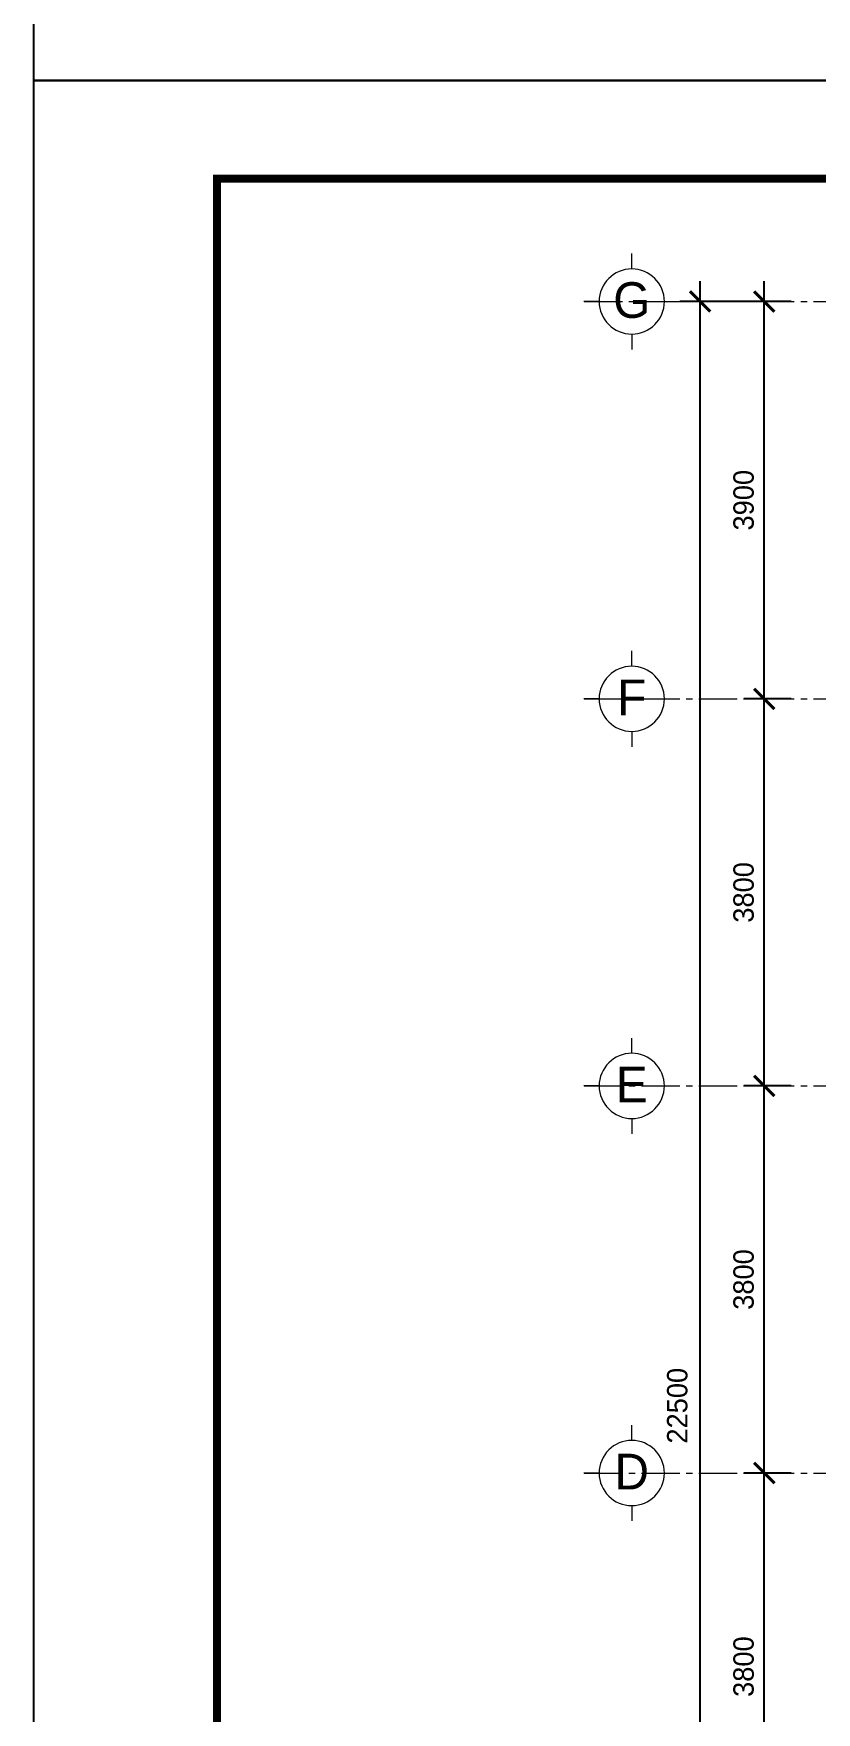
# Model space of a CAD drawing. Header units: inches. Extents: x 566748 to 757280, y 592180 to 740680.
# Drawn here: x 566748 to 574432, y 605861 to 622342 of the extents above; entities that cross this region are included whole.
import ezdxf
from ezdxf.enums import TextEntityAlignment as Align

# ---------------------------------------------------------------- set-up
doc = ezdxf.new("R2010")
doc.units = ezdxf.units.IN
doc.header["$MEASUREMENT"] = 0
doc.linetypes.add('ACAD_ISO10W100', pattern=[18, 12, -3, 0, -3])
doc.linetypes.add('CENTER2', pattern=[1.125, 0.75, -0.125, 0.125, -0.125])
doc.layers.add('LAYER7', color=7, linetype='Continuous')
doc.layers.add('TEXT', color=4, linetype='Continuous')
for name, color, linetype, lineweight in [('NET GHI CHU', 7, 'Continuous', 13), ('NET KICH THUOC', 9, 'Continuous', 13), ('NET TRUC', 8, 'ACAD_ISO10W100', 9)]:
    doc.layers.add(name, color=color, linetype=linetype, lineweight=lineweight)
doc.styles.add('chu dan', font='Fonts5.ttf', dxfattribs={"height": 350})
doc.styles.add('DIM', font='Fonts5.ttf')
doc.dimstyles.new('M 1-100', dxfattribs={"dimtxt": 200, "dimasz": 200, "dimexe": 200, "dimexo": 200, "dimgap": 100, "dimtad": 1, "dimtoh": 1, "dimdec": 0, "dimzin": 0, "dimdsep": 46, "dimtxsty": 'DIM', "dimblk": 'ARCHTICK', "dimcen": 200, "dimdle": 200, "dimadec": 0, "dimazin": 0, "dimtfac": 1, "dimtdec": 0, "dimtix": 1, "dimtofl": 0, "dimtmove": 2, "dimatfit": 3, "dimfxl": 1, "dimtolj": 1, "dimtzin": 0, "dimarcsym": 0})

# ---------------------------------------------------------------- blocks, each defined once
blk = doc.blocks.new('_ArchTick')
at = {"color": 0, "linetype": 'ByBlock', "const_width": 0.15}
blk.add_lwpolyline([(-0.5, -0.5), (0.5, 0.5)], dxfattribs=at)
blk = doc.blocks.new('*D490')
at = {"layer": 'Defpoints', "color": 0}
for p in [(573920, 608211), (574383, 608211), (574383, 604411)]:
    blk.add_point(p, dxfattribs=at)
at = {"layer": 'NET KICH THUOC', "color": 0, "lineweight": -2}
for p, q in [((573920, 604211), (573920, 608411)), ((574183, 608211), (573720, 608211)), ((574183, 604411), (573720, 604411))]:
    blk.add_line(p, q, dxfattribs=at)
at = {"layer": 'NET KICH THUOC', "color": 0, "lineweight": -2, "xscale": 200, "yscale": 200, "zscale": 200}
for p, rotation in [((573920, 608211), 90), ((573920, 604411), 270)]:
    blk.add_blockref('_ArchTick', p, dxfattribs=dict(at, rotation=rotation))
at = {"layer": 'NET KICH THUOC', "color": 0, "insert": (573718, 606311), "char_height": 200, "attachment_point": 5, "rotation": 90, "style": 'DIM'}
blk.add_mtext('\\A1;3800', dxfattribs=at)
blk = doc.blocks.new('*D491')
at = {"layer": 'Defpoints', "color": 0}
for p in [(573920, 612011), (574383, 612011), (574383, 608211)]:
    blk.add_point(p, dxfattribs=at)
at = {"layer": 'NET KICH THUOC', "color": 0, "lineweight": -2}
for p, q in [((573920, 608011), (573920, 612211)), ((574183, 612011), (573720, 612011)), ((574183, 608211), (573720, 608211))]:
    blk.add_line(p, q, dxfattribs=at)
at = {"layer": 'NET KICH THUOC', "color": 0, "lineweight": -2, "xscale": 200, "yscale": 200, "zscale": 200}
for p, rotation in [((573920, 612011), 90), ((573920, 608211), 270)]:
    blk.add_blockref('_ArchTick', p, dxfattribs=dict(at, rotation=rotation))
at = {"layer": 'NET KICH THUOC', "color": 0, "insert": (573718, 610111), "char_height": 200, "attachment_point": 5, "rotation": 90, "style": 'DIM'}
blk.add_mtext('\\A1;3800', dxfattribs=at)
blk = doc.blocks.new('*D492')
at = {"layer": 'Defpoints', "color": 0}
for p in [(573920, 615811), (574383, 615811), (574383, 612011)]:
    blk.add_point(p, dxfattribs=at)
at = {"layer": 'NET KICH THUOC', "color": 0, "lineweight": -2}
for p, q in [((573920, 611811), (573920, 616011)), ((574183, 615811), (573720, 615811)), ((574183, 612011), (573720, 612011))]:
    blk.add_line(p, q, dxfattribs=at)
at = {"layer": 'NET KICH THUOC', "color": 0, "lineweight": -2, "xscale": 200, "yscale": 200, "zscale": 200}
for p, rotation in [((573920, 615811), 90), ((573920, 612011), 270)]:
    blk.add_blockref('_ArchTick', p, dxfattribs=dict(at, rotation=rotation))
at = {"layer": 'NET KICH THUOC', "color": 0, "insert": (573718, 613911), "char_height": 200, "attachment_point": 5, "rotation": 90, "style": 'DIM'}
blk.add_mtext('\\A1;3800', dxfattribs=at)
blk = doc.blocks.new('*D493')
at = {"layer": 'Defpoints', "color": 0}
for p in [(573920, 619711), (574383, 619711), (574383, 615811)]:
    blk.add_point(p, dxfattribs=at)
at = {"layer": 'NET KICH THUOC', "color": 0, "lineweight": -2}
for p, q in [((573920, 615611), (573920, 619911)), ((574183, 619711), (573720, 619711)), ((574183, 615811), (573720, 615811))]:
    blk.add_line(p, q, dxfattribs=at)
at = {"layer": 'NET KICH THUOC', "color": 0, "lineweight": -2, "xscale": 200, "yscale": 200, "zscale": 200}
for p, rotation in [((573920, 619711), 90), ((573920, 615811), 270)]:
    blk.add_blockref('_ArchTick', p, dxfattribs=dict(at, rotation=rotation))
at = {"layer": 'NET KICH THUOC', "color": 0, "insert": (573718, 617761), "char_height": 200, "attachment_point": 5, "rotation": 90, "style": 'DIM'}
blk.add_mtext('\\A1;3900', dxfattribs=at)
blk = doc.blocks.new('*D494')
at = {"layer": 'Defpoints', "color": 0}
for p in [(573290, 619711), (574260, 619711), (574260, 597211)]:
    blk.add_point(p, dxfattribs=at)
at = {"layer": 'NET KICH THUOC', "color": 0, "lineweight": -2}
for p, q in [((573290, 597011), (573290, 619911)), ((574060, 619711), (573090, 619711)), ((574060, 597211), (573090, 597211))]:
    blk.add_line(p, q, dxfattribs=at)
at = {"layer": 'NET KICH THUOC', "color": 0, "lineweight": -2, "xscale": 200, "yscale": 200, "zscale": 200}
for p, rotation in [((573290, 619711), 90), ((573290, 597211), 270)]:
    blk.add_blockref('_ArchTick', p, dxfattribs=dict(at, rotation=rotation))
at = {"layer": 'NET KICH THUOC', "color": 0, "insert": (573067, 608872), "char_height": 200, "attachment_point": 5, "rotation": 90, "style": 'DIM'}
blk.add_mtext('\\A1;22500', dxfattribs=at)
blk = doc.blocks.new('TRM')
at = {"layer": 'NET GHI CHU', "linetype": 'Continuous', "ltscale": 400}
for p, q in [((0, -150), (0, 0)), ((-320, -470), (-470, -470)), ((320, -470), (470, -470)), ((0, -790), (0, -940))]:
    blk.add_line(p, q, dxfattribs=at)
blk.add_circle((0, -470), 320, dxfattribs=at)
at = {"layer": 'NET GHI CHU', "style": 'chu dan'}
blk.add_attdef('TR', text='', height=350, dxfattribs=at).set_placement((0, -470), align=Align.MIDDLE_CENTER)

msp = doc.modelspace()

# ---------------------------------------------------------------- linework, layer by layer
at = {"layer": 'Defpoints', "linetype": 'Continuous', "ltscale": 0.08}
for points in [[(566748.3, 621880.3), (608748.3, 621880.3), (608748.3, 651580.3), (566748.3, 651580.3)], [(566748.3, 592180.3), (608748.3, 592180.3), (608748.3, 621880.3), (566748.3, 621880.3)]]:
    msp.add_lwpolyline(points, close=True, dxfattribs=at)
at = {"layer": 'LAYER7', "linetype": 'Continuous', "const_width": 80}
msp.add_lwpolyline([(607748.3, 620917.8), (568548.3, 620917.8), (568548.3, 593142.9), (607748.3, 593142.9)], close=True, dxfattribs=at)
at = {"layer": 'NET TRUC', "linetype": 'CENTER2', "ltscale": 500}
for points in [[(572152.6, 619711.4), (584760.3, 619711.4)], [(572152.6, 615811.4), (584760.3, 615811.4)], [(572152.6, 612011.4), (584760.3, 612011.4)], [(572152.6, 608211.4), (584760.3, 608211.4)]]:
    msp.add_lwpolyline(points, dxfattribs=at)

# ---------------------------------------------------------------- block references
at = {"layer": 'TEXT'}
ref = msp.add_blockref('TRM', (572619.6, 619241.4), dxfattribs=dict(at, xscale=-1, rotation=180))
ref.add_attrib('TR', 'G', dxfattribs={"height": 350, "style": 'chu dan'}).set_placement((572619.6, 619725.6), align=Align.MIDDLE_CENTER)
ref = msp.add_blockref('TRM', (572619.6, 615341.4), dxfattribs=dict(at, xscale=-1, rotation=180))
ref.add_attrib('TR', 'F', dxfattribs={"height": 350, "style": 'chu dan'}).set_placement((572619.6, 615825.6), align=Align.MIDDLE_CENTER)
ref = msp.add_blockref('TRM', (572619.6, 611541.4), dxfattribs=dict(at, xscale=-1, rotation=180))
ref.add_attrib('TR', 'E', dxfattribs={"height": 350, "style": 'chu dan'}).set_placement((572619.6, 612025.6), align=Align.MIDDLE_CENTER)
ref = msp.add_blockref('TRM', (572619.6, 607741.4), dxfattribs=dict(at, xscale=-1, rotation=180))
ref.add_attrib('TR', 'D', dxfattribs={"height": 350, "style": 'chu dan'}).set_placement((572619.6, 608225.6), align=Align.MIDDLE_CENTER)

# ---------------------------------------------------------------- dimensions: what is measured, and where the dimension line sits
at = {"layer": 'NET KICH THUOC'}
dim = msp.add_linear_dim(base=(573289.6, 619711.4), p1=(574259.5, 597211.4), p2=(574259.5, 619711.4), angle=90, dimstyle='M 1-100', dxfattribs=at)
dim.commit()
dim.dimension.update_dxf_attribs({"geometry": '*D494', "text_midpoint": (573067.4, 608872.4), "dimtype": 160})
for base, p1, p2, picture, middle in [((573919.8, 619711.4), (574382.5, 615811.4), (574382.5, 619711.4), '*D493', (573717.6, 617761.4)), ((573919.8, 615811.4), (574382.5, 612011.4), (574382.5, 615811.4), '*D492', (573717.6, 613911.4)), ((573919.8, 612011.4), (574382.5, 608211.4), (574382.5, 612011.4), '*D491', (573717.6, 610111.4)), ((573919.8, 608211.4), (574382.5, 604411.4), (574382.5, 608211.4), '*D490', (573717.6, 606311.4))]:
    dim = msp.add_linear_dim(base=base, p1=p1, p2=p2, angle=90, dimstyle='M 1-100', dxfattribs=at)
    dim.commit()
    dim.dimension.update_dxf_attribs({"geometry": picture, "text_midpoint": middle})

doc.saveas('drawing.dxf')
